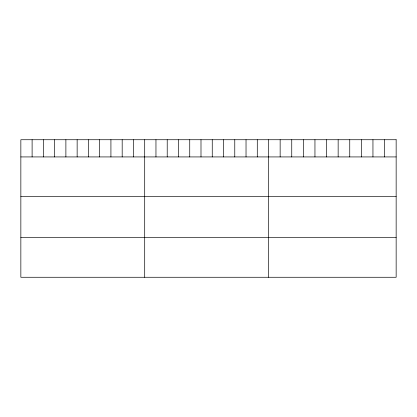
<?xml version="1.0" encoding="UTF-8"?>
<svg xmlns="http://www.w3.org/2000/svg" width="417" height="417" viewBox="0 0 417 417"><rect width="100%" height="100%" fill="white"/><g stroke="black" fill="none" stroke-linecap="round" stroke-linejoin="round"><path stroke-width="0.63" d="M20.85 156.928L396.15 156.928M20.85 196.636L396.15 196.636M20.85 237.554L396.15 237.554M384.552 139.731L384.552 156.928M372.949 139.731L372.949 156.928M361.351 139.731L361.351 156.928M349.748 139.731L349.748 156.928M338.151 139.731L338.151 156.928M326.547 139.731L326.547 156.928M314.95 139.731L314.95 156.928M303.347 139.731L303.347 156.928M291.749 139.731L291.749 156.928M280.146 139.731L280.146 156.928M268.548 139.731L268.548 277.269M257.289 139.731L257.289 156.928M246.03 139.731L246.03 156.928M234.771 139.731L234.771 156.928M223.512 139.731L223.512 156.928M212.253 139.731L212.253 156.928M200.994 139.731L200.994 156.928M189.735 139.731L189.735 156.928M178.476 139.731L178.476 156.928M167.217 139.731L167.217 156.928M155.958 139.731L155.958 156.928M144.699 139.731L144.699 277.269M133.44 139.731L133.44 156.928M122.181 139.731L122.181 156.928M110.922 139.731L110.922 156.928M99.663 139.731L99.663 156.928M88.404 139.731L88.404 156.928M77.145 139.731L77.145 156.928M65.886 139.731L65.886 156.928M54.627 139.731L54.627 156.928M43.368 139.731L43.368 156.928M32.109 139.731L32.109 156.928M396.15 139.731L20.85 139.731L20.85 277.269L396.15 277.269L396.15 139.731"/></g></svg>
